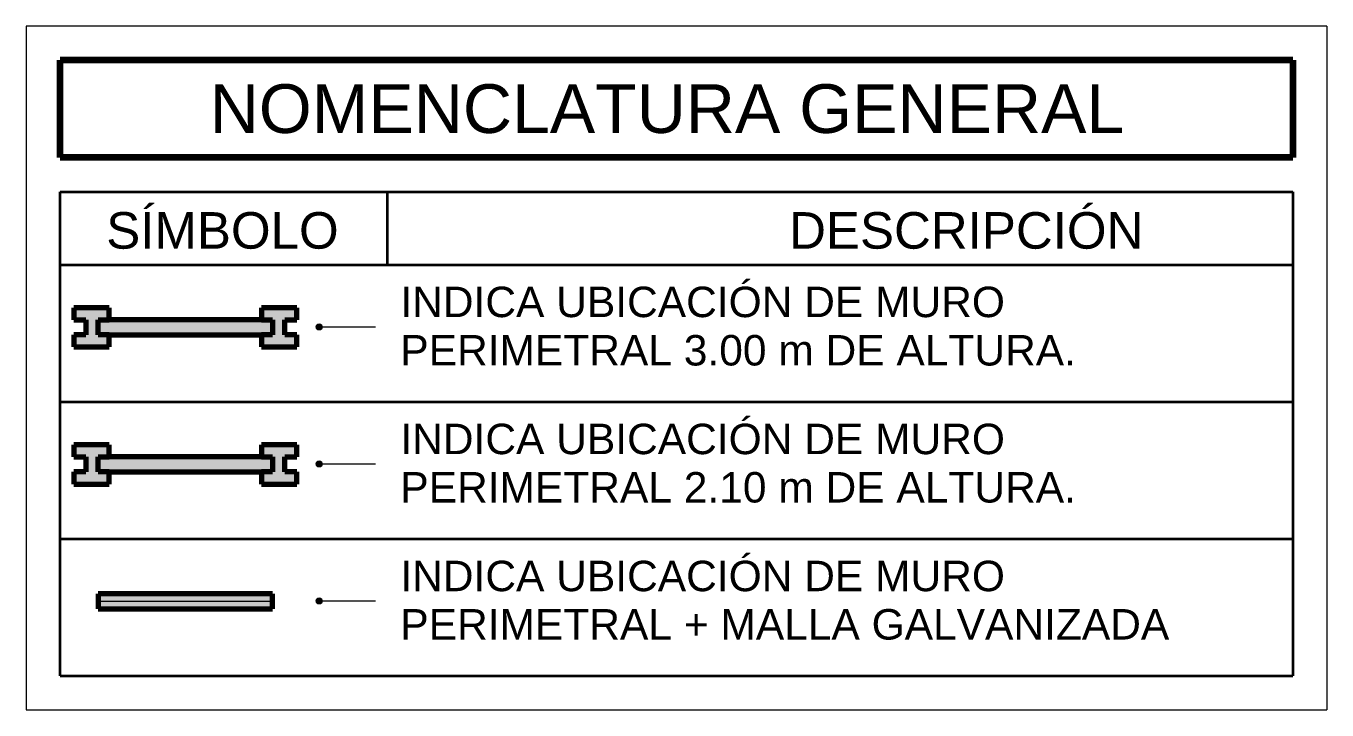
# Model space of a CAD drawing. Header units: metres. Extents: x -490 to 202, y -217 to 332.
# Drawn here: x 198.9274 to 199.0342, y 3.0153 to 3.0715 of the extents above; entities that cross this region are included whole.
import ezdxf

# ---------------------------------------------------------------- set-up
doc = ezdxf.new("R2010")
doc.units = ezdxf.units.M
doc.linetypes.add('0-2', pattern=[0.00106, 0.00053, -0.00053])
doc.layers.add('A-DETL', color=94, linetype='Continuous', lineweight=9, true_color=0x00a600)
doc.layers.add('A-DETL-GENF', color=7, linetype='Continuous', lineweight=9)
doc.layers.add('G-ANNO-TEXT', color=7, linetype='Continuous', lineweight=9)
doc.styles.add('Arial_7', font='arial.ttf', dxfattribs={"height": 0.0025})
doc.styles.add('Arial_B_4', font='arial.ttf', dxfattribs={"height": 0.004})
doc.styles.add('Arial_B_5', font='arial.ttf', dxfattribs={"height": 0.003})

msp = doc.modelspace()

# ---------------------------------------------------------------- hatches: boundary and pattern name
at = {"layer": 'A-DETL-GENF', "lineweight": 18, "true_color": 0x0000ff}
for points in [[(198.93129, 3.04511), (198.93421, 3.04511), (198.93421, 3.04611), (198.93329, 3.04611), (198.93329, 3.04733), (198.93421, 3.04733), (198.93421, 3.04833), (198.93129, 3.04833), (198.93129, 3.04733), (198.93229, 3.04733), (198.93229, 3.04611), (198.93129, 3.04611)], [(198.94671, 3.04511), (198.94963, 3.04511), (198.94963, 3.04611), (198.94863, 3.04611), (198.94863, 3.04733), (198.94963, 3.04733), (198.94963, 3.04833), (198.94671, 3.04833), (198.94671, 3.04733), (198.94763, 3.04733), (198.94763, 3.04611), (198.94671, 3.04611)], [(198.93351, 3.04611), (198.94763, 3.04611), (198.94763, 3.04733), (198.93329, 3.04733), (198.93329, 3.04611)]]:
    msp.add_hatch(color=5, dxfattribs=at).paths.add_polyline_path(points)
at = {"layer": 'A-DETL-GENF', "lineweight": 18, "true_color": 0x00ffff}
for points in [[(198.93129, 3.03386), (198.93421, 3.03386), (198.93421, 3.03486), (198.93329, 3.03486), (198.93329, 3.03608), (198.93421, 3.03608), (198.93421, 3.03708), (198.93129, 3.03708), (198.93129, 3.03608), (198.93229, 3.03608), (198.93229, 3.03486), (198.93129, 3.03486)], [(198.94671, 3.03386), (198.94963, 3.03386), (198.94963, 3.03486), (198.94863, 3.03486), (198.94863, 3.03608), (198.94963, 3.03608), (198.94963, 3.03708), (198.94671, 3.03708), (198.94671, 3.03608), (198.94763, 3.03608), (198.94763, 3.03486), (198.94671, 3.03486)], [(198.93351, 3.03486), (198.94763, 3.03486), (198.94763, 3.03608), (198.93329, 3.03608), (198.93329, 3.03486)]]:
    msp.add_hatch(color=4, dxfattribs=at).paths.add_polyline_path(points)
at = {"layer": 'A-DETL-GENF', "lineweight": 18, "true_color": 0xff3535}
msp.add_hatch(color=20, dxfattribs=at).paths.add_polyline_path([(198.94763, 3.02361), (198.94763, 3.02483), (198.93329, 3.02483), (198.93329, 3.02361)])
at = {"layer": 'G-ANNO-TEXT', "lineweight": 20}
h = msp.add_hatch(color=256, dxfattribs=at)
edge = h.paths.add_edge_path()
edge.add_arc((198.95145, 3.04676), 0.00025, 0, 360)
h = msp.add_hatch(color=256, dxfattribs=at)
edge = h.paths.add_edge_path()
edge.add_arc((198.95145, 3.03551), 0.00025, 0, 360)
h = msp.add_hatch(color=256, dxfattribs=at)
edge = h.paths.add_edge_path()
edge.add_arc((198.95145, 3.02426), 0.00025, 0, 360)

# ---------------------------------------------------------------- linework, layer by layer
at = {"layer": 'A-DETL', "color": 8, "lineweight": 18, "true_color": 0x737373}
for p, q in [((198.92737, 3.07146), (198.92737, 3.01531)), ((199.03424, 3.07146), (198.92737, 3.07146)), ((199.03424, 3.07146), (199.03424, 3.01531)), ((198.92737, 3.01531), (199.03424, 3.01531)), ((198.92737, 3.01531), (199.03424, 3.01531))]:
    msp.add_line(p, q, dxfattribs=at)
at = {"layer": 'A-DETL', "color": 7, "lineweight": 100}
for p, q in [((198.93017, 3.06066), (198.93017, 3.06866)), ((199.03144, 3.06866), (198.93017, 3.06866)), ((199.03144, 3.06866), (199.03144, 3.06066)), ((199.03144, 3.06066), (198.93017, 3.06066))]:
    msp.add_line(p, q, dxfattribs=at)
at = {"layer": 'A-DETL', "color": 7, "lineweight": 35}
for p, q in [((198.93017, 3.05786), (199.03144, 3.05786)), ((198.93017, 3.01811), (198.93017, 3.05786)), ((198.95704, 3.05786), (198.95704, 3.05186)), ((199.03144, 3.05786), (199.03144, 3.01811)), ((198.93017, 3.05186), (199.03144, 3.05186)), ((198.93017, 3.04061), (199.03144, 3.04061)), ((198.93017, 3.02936), (199.03144, 3.02936)), ((198.93017, 3.01811), (199.03144, 3.01811))]:
    msp.add_line(p, q, dxfattribs=at)
at = {"layer": 'A-DETL', "color": 174, "lineweight": 70, "true_color": 0x0000a0}
for p, q in [((198.93421, 3.04833), (198.93129, 3.04833)), ((198.93129, 3.04833), (198.93129, 3.04733)), ((198.93421, 3.04733), (198.93421, 3.04833)), ((198.94963, 3.04833), (198.94671, 3.04833)), ((198.94671, 3.04833), (198.94671, 3.04733)), ((198.94963, 3.04733), (198.94963, 3.04833)), ((198.93129, 3.04733), (198.93229, 3.04733)), ((198.93229, 3.04733), (198.93229, 3.04611)), ((198.93329, 3.04611), (198.93329, 3.04733)), ((198.93329, 3.04733), (198.93421, 3.04733)), ((198.94671, 3.04733), (198.93421, 3.04733)), ((198.94671, 3.04733), (198.94763, 3.04733)), ((198.94763, 3.04733), (198.94763, 3.04611)), ((198.94863, 3.04611), (198.94863, 3.04733)), ((198.94863, 3.04733), (198.94963, 3.04733)), ((198.93229, 3.04611), (198.93129, 3.04611)), ((198.93129, 3.04611), (198.93129, 3.04511)), ((198.93421, 3.04611), (198.93329, 3.04611)), ((198.93421, 3.04611), (198.94671, 3.04611)), ((198.93421, 3.04511), (198.93421, 3.04611)), ((198.94763, 3.04611), (198.94671, 3.04611)), ((198.94671, 3.04611), (198.94671, 3.04511)), ((198.94963, 3.04611), (198.94863, 3.04611)), ((198.94963, 3.04511), (198.94963, 3.04611)), ((198.93129, 3.04511), (198.93421, 3.04511)), ((198.94671, 3.04511), (198.94963, 3.04511)), ((198.93421, 3.03708), (198.93129, 3.03708)), ((198.93129, 3.03708), (198.93129, 3.03608)), ((198.93421, 3.03608), (198.93421, 3.03708)), ((198.94963, 3.03708), (198.94671, 3.03708)), ((198.94671, 3.03708), (198.94671, 3.03608)), ((198.94963, 3.03608), (198.94963, 3.03708)), ((198.93129, 3.03608), (198.93229, 3.03608)), ((198.93229, 3.03608), (198.93229, 3.03486)), ((198.93329, 3.03486), (198.93329, 3.03608)), ((198.93329, 3.03608), (198.93421, 3.03608)), ((198.94671, 3.03608), (198.93421, 3.03608)), ((198.94671, 3.03608), (198.94763, 3.03608)), ((198.94763, 3.03608), (198.94763, 3.03486)), ((198.94863, 3.03486), (198.94863, 3.03608)), ((198.94863, 3.03608), (198.94963, 3.03608)), ((198.93229, 3.03486), (198.93129, 3.03486)), ((198.93129, 3.03486), (198.93129, 3.03386)), ((198.93421, 3.03486), (198.93329, 3.03486)), ((198.93421, 3.03486), (198.94671, 3.03486)), ((198.93421, 3.03386), (198.93421, 3.03486)), ((198.94763, 3.03486), (198.94671, 3.03486)), ((198.94671, 3.03486), (198.94671, 3.03386)), ((198.94963, 3.03486), (198.94863, 3.03486)), ((198.94963, 3.03386), (198.94963, 3.03486)), ((198.93129, 3.03386), (198.93421, 3.03386)), ((198.94671, 3.03386), (198.94963, 3.03386)), ((198.93329, 3.02483), (198.93329, 3.02361)), ((198.94763, 3.02483), (198.93329, 3.02483)), ((198.94763, 3.02361), (198.94763, 3.02483)), ((198.93329, 3.02361), (198.94763, 3.02361))]:
    msp.add_line(p, q, dxfattribs=at)
at = {"layer": 'A-DETL', "color": 7, "linetype": '0-2', "lineweight": 18}
msp.add_line((198.94763, 3.02422), (198.93329, 3.02422), dxfattribs=at)
at = {"layer": 'G-ANNO-TEXT', "lineweight": 20}
for p, q in [((198.95145, 3.04676), (198.95609, 3.04676)), ((198.95145, 3.03551), (198.95609, 3.03551)), ((198.95145, 3.02426), (198.95609, 3.02426))]:
    msp.add_line(p, q, dxfattribs=at)
for centre in [(198.95145, 3.04676), (198.95145, 3.03551), (198.95145, 3.02426)]:
    msp.add_circle(centre, 0.00025, dxfattribs=at)

# ---------------------------------------------------------------- texts
at = {"layer": 'G-ANNO-TEXT', "lineweight": 20, "attachment_point": 1}
for s, insert, char_height, width, style in [('NOMENCLATURA GENERAL', (198.94246, 3.06668), 0.004, 0.0928354, 'Arial_B_4'), ('INDICA UBICACIÓN DE MURO ', (198.95812, 3.05006), 0.0025, 0.0613291, 'Arial_7'), ('PERIMETRAL 3.00 m DE ALTURA.', (198.95812, 3.04609), 0.0025, 0.0672616, 'Arial_7'), ('INDICA UBICACIÓN DE MURO ', (198.95812, 3.03881), 0.0025, 0.0613291, 'Arial_7'), ('PERIMETRAL 2.10 m DE ALTURA.', (198.95812, 3.03484), 0.0025, 0.0672616, 'Arial_7'), ('INDICA UBICACIÓN DE MURO ', (198.95812, 3.02756), 0.0025, 0.0613291, 'Arial_7'), ('PERIMETRAL + MALLA GALVANIZADA', (198.95812, 3.02359), 0.0025, 0.0762405, 'Arial_7')]:
    msp.add_mtext(s, dxfattribs=dict(at, insert=insert, char_height=char_height, width=width, style=style))
at = {"layer": 'G-ANNO-TEXT', "color": 8, "lineweight": 20, "true_color": 0x808080, "char_height": 0.003, "attachment_point": 1, "style": 'Arial_B_5'}
for s, insert, width in [('SÍMBOLO', (198.93396, 3.05618), 0.0239705), ('DESCRIPCIÓN', (198.99006, 3.05618), 0.0356751)]:
    msp.add_mtext(s, dxfattribs=dict(at, insert=insert, width=width))

doc.saveas('drawing.dxf')
